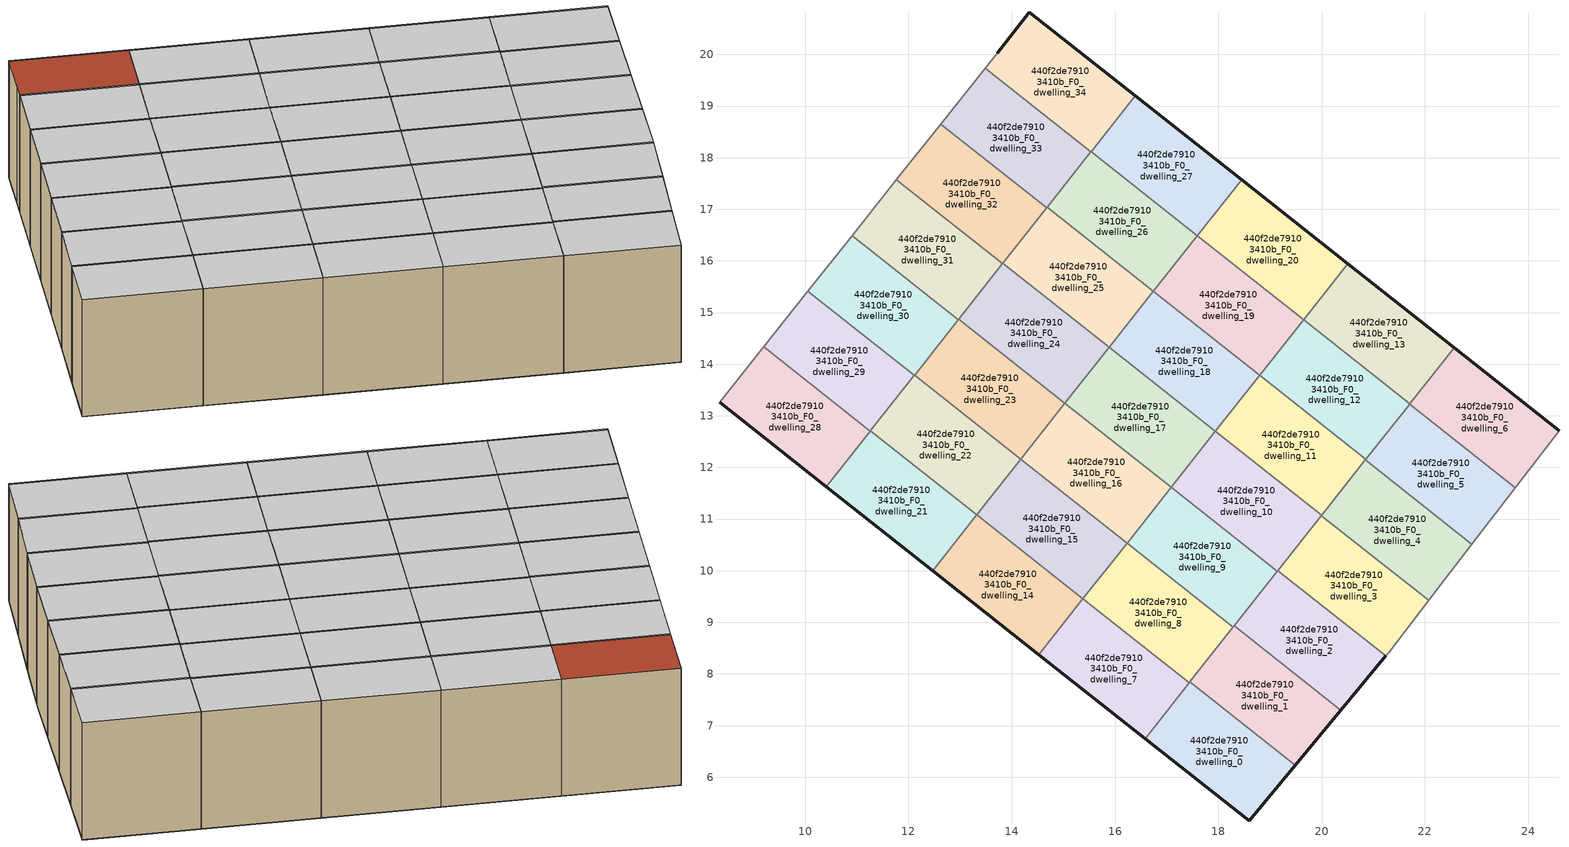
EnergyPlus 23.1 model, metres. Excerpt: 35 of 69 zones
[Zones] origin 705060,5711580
440f2de79103410b_F0_dwelling_0
 floor ground (EU_floor_Construction): 18.6,5.16 19.49,6.23 17.45,7.84 16.58,6.75 z0
 wall outside (EU_wall_Construction): 19.49,6.23 18.6,5.16 16.58,6.75 z0:3
 wall to 440f2de79103410b_F0_dwelling_1 (EU_wall_Construction): 17.45,7.84 19.49,6.23 z0:3
 wall to 440f2de79103410b_F0_dwelling_7 (EU_wall_Construction): 16.58,6.75 17.44,7.83 z0:3
 wall to 440f2de79103410b_F0_dwelling_8 (EU_wall_Construction): 17.44,7.83 17.45,7.84 z0:3
 ceiling to 440f2de79103410b_F1_dwelling_0 (EU_floor_Construction): 19.49,6.23 18.6,5.16 16.58,6.75 17.45,7.84 z3
440f2de79103410b_F0_dwelling_1
 floor ground (EU_floor_Construction): 19.49,6.23 20.37,7.3 18.31,8.93 17.45,7.84 z0
 wall outside (EU_wall_Construction): 20.37,7.3 19.49,6.23 z0:3
 wall to 440f2de79103410b_F0_dwelling_2 (EU_wall_Construction): 18.31,8.93 20.37,7.3 z0:3
 wall to 440f2de79103410b_F0_dwelling_8 (EU_wall_Construction): 17.45,7.84 18.29,8.91 z0:3
 wall to 440f2de79103410b_F0_dwelling_9 (EU_wall_Construction): 18.29,8.91 18.31,8.93 z0:3
 ceiling to 440f2de79103410b_F1_dwelling_1 (EU_floor_Construction): 20.37,7.3 19.49,6.23 17.45,7.84 18.31,8.93 z3
440f2de79103410b_F0_dwelling_10
 floor ground (EU_floor_Construction): 19.15,9.99 20,11.07 17.94,12.7 17.09,11.62 z0
 wall to 440f2de79103410b_F0_dwelling_11 (EU_wall_Construction): 17.94,12.7 20,11.07 z0:3
 wall to 440f2de79103410b_F0_dwelling_9 (EU_wall_Construction): 19.15,9.99 17.09,11.62 z0:3
 wall to 440f2de79103410b_F0_dwelling_17 (EU_wall_Construction): 17.09,11.62 17.94,12.7 z0:3
 wall to 440f2de79103410b_F0_dwelling_3 (EU_wall_Construction): 20,11.07 19.15,10 z0:3
 wall to 440f2de79103410b_F0_dwelling_2 (EU_wall_Construction): 19.15,10 19.15,9.99 z0:3
 ceiling to 440f2de79103410b_F1_dwelling_10 (EU_floor_Construction): 20,11.07 19.15,9.99 17.09,11.62 17.94,12.7 z3
440f2de79103410b_F0_dwelling_11
 floor ground (EU_floor_Construction): 20,11.07 20.86,12.16 18.8,13.78 17.94,12.7 z0
 wall to 440f2de79103410b_F0_dwelling_12 (EU_wall_Construction): 18.8,13.78 20.86,12.16 z0:3
 wall to 440f2de79103410b_F0_dwelling_18 (EU_wall_Construction): 17.94,12.7 18.8,13.78 z0:3
 wall to 440f2de79103410b_F0_dwelling_4 (EU_wall_Construction): 20.85,12.14 20,11.07 z0:3
 wall to 440f2de79103410b_F0_dwelling_5 (EU_wall_Construction): 20.86,12.16 20.85,12.14 z0:3
 ceiling to 440f2de79103410b_F1_dwelling_11 (EU_floor_Construction): 20.86,12.16 20,11.07 17.94,12.7 18.8,13.78 z3
440f2de79103410b_F0_dwelling_12
 floor ground (EU_floor_Construction): 20.86,12.16 21.71,13.24 19.65,14.86 18.8,13.78 z0
 wall to 440f2de79103410b_F0_dwelling_13 (EU_wall_Construction): 19.65,14.86 21.71,13.24 z0:3
 wall to 440f2de79103410b_F0_dwelling_19 (EU_wall_Construction): 18.8,13.78 19.65,14.86 z0:3
 wall to 440f2de79103410b_F0_dwelling_5 (EU_wall_Construction): 21.7,13.23 20.86,12.16 z0:3
 wall to 440f2de79103410b_F0_dwelling_6 (EU_wall_Construction): 21.71,13.24 21.7,13.23 z0:3
 ceiling to 440f2de79103410b_F1_dwelling_12 (EU_floor_Construction): 21.71,13.24 20.86,12.16 18.8,13.78 19.65,14.86 z3
440f2de79103410b_F0_dwelling_13
 floor ground (EU_floor_Construction): 21.71,13.24 22.57,14.32 20.51,15.95 19.65,14.86 z0
 wall outside (EU_wall_Construction): 20.51,15.95 22.57,14.32 z0:3
 wall to 440f2de79103410b_F0_dwelling_20 (EU_wall_Construction): 19.65,14.86 20.51,15.95 z0:3
 wall to 440f2de79103410b_F0_dwelling_6 (EU_wall_Construction): 22.57,14.32 21.71,13.24 z0:3
 ceiling to 440f2de79103410b_F1_dwelling_13 (EU_floor_Construction): 22.57,14.32 21.71,13.24 19.65,14.86 20.51,15.95 z3
440f2de79103410b_F0_dwelling_14
 floor ground (EU_floor_Construction): 14.52,8.37 15.38,9.46 13.32,11.08 12.47,10 z0
 wall outside (EU_wall_Construction): 14.52,8.37 12.47,10 z0:3
 wall to 440f2de79103410b_F0_dwelling_15 (EU_wall_Construction): 13.32,11.08 15.38,9.46 z0:3
 wall to 440f2de79103410b_F0_dwelling_7 (EU_wall_Construction): 15.38,9.46 14.52,8.37 z0:3
 wall to 440f2de79103410b_F0_dwelling_21 (EU_wall_Construction): 12.47,10 13.32,11.08 z0:3
 ceiling to 440f2de79103410b_F1_dwelling_14 (EU_floor_Construction): 15.38,9.46 14.52,8.37 12.47,10 13.32,11.08 z3
440f2de79103410b_F0_dwelling_15
 floor ground (EU_floor_Construction): 15.38,9.46 16.23,10.54 14.18,12.16 13.32,11.08 z0
 wall to 440f2de79103410b_F0_dwelling_16 (EU_wall_Construction): 14.18,12.16 16.23,10.54 z0:3
 wall to 440f2de79103410b_F0_dwelling_8 (EU_wall_Construction): 16.23,10.54 15.38,9.46 z0:3
 wall to 440f2de79103410b_F0_dwelling_22 (EU_wall_Construction): 13.32,11.08 14.18,12.16 z0:3
 ceiling to 440f2de79103410b_F1_dwelling_15 (EU_floor_Construction): 16.23,10.54 15.38,9.46 13.32,11.08 14.18,12.16 z3
440f2de79103410b_F0_dwelling_16
 floor ground (EU_floor_Construction): 16.23,10.54 17.09,11.62 15.03,13.25 14.18,12.16 z0
 wall to 440f2de79103410b_F0_dwelling_17 (EU_wall_Construction): 15.03,13.25 17.09,11.62 z0:3
 wall to 440f2de79103410b_F0_dwelling_9 (EU_wall_Construction): 17.09,11.62 16.23,10.54 z0:3
 wall to 440f2de79103410b_F0_dwelling_23 (EU_wall_Construction): 14.18,12.16 15.03,13.25 z0:3
 ceiling to 440f2de79103410b_F1_dwelling_16 (EU_floor_Construction): 17.09,11.62 16.23,10.54 14.18,12.16 15.03,13.25 z3
440f2de79103410b_F0_dwelling_17
 floor ground (EU_floor_Construction): 17.09,11.62 17.94,12.7 15.89,14.33 15.03,13.25 z0
 wall to 440f2de79103410b_F0_dwelling_18 (EU_wall_Construction): 15.89,14.33 17.94,12.7 z0:3
 wall to 440f2de79103410b_F0_dwelling_24 (EU_wall_Construction): 15.03,13.25 15.89,14.33 z0:3
 ceiling to 440f2de79103410b_F1_dwelling_17 (EU_floor_Construction): 17.94,12.7 17.09,11.62 15.03,13.25 15.89,14.33 z3
440f2de79103410b_F0_dwelling_18
 floor ground (EU_floor_Construction): 17.94,12.7 18.8,13.78 16.74,15.41 15.89,14.33 z0
 wall to 440f2de79103410b_F0_dwelling_19 (EU_wall_Construction): 16.74,15.41 18.8,13.78 z0:3
 wall to 440f2de79103410b_F0_dwelling_25 (EU_wall_Construction): 15.89,14.33 16.74,15.41 z0:3
 ceiling to 440f2de79103410b_F1_dwelling_18 (EU_floor_Construction): 18.8,13.78 17.94,12.7 15.89,14.33 16.74,15.41 z3
440f2de79103410b_F0_dwelling_19
 floor ground (EU_floor_Construction): 18.8,13.78 19.65,14.86 17.6,16.49 16.74,15.41 z0
 wall to 440f2de79103410b_F0_dwelling_20 (EU_wall_Construction): 17.6,16.49 19.65,14.86 z0:3
 wall to 440f2de79103410b_F0_dwelling_26 (EU_wall_Construction): 16.74,15.41 17.6,16.49 z0:3
 ceiling to 440f2de79103410b_F1_dwelling_19 (EU_floor_Construction): 19.65,14.86 18.8,13.78 16.74,15.41 17.6,16.49 z3
440f2de79103410b_F0_dwelling_2
 floor ground (EU_floor_Construction): 20.37,7.3 21.24,8.35 19.15,10 18.31,8.93 z0
 wall outside (EU_wall_Construction): 21.24,8.35 20.37,7.3 z0:3
 wall to 440f2de79103410b_F0_dwelling_3 (EU_wall_Construction): 19.15,10 21.24,8.35 z0:3
 wall to 440f2de79103410b_F0_dwelling_9 (EU_wall_Construction): 18.31,8.93 19.15,9.99 z0:3
 ceiling to 440f2de79103410b_F1_dwelling_2 (EU_floor_Construction): 21.24,8.35 20.37,7.3 18.31,8.93 19.15,10 z3
440f2de79103410b_F0_dwelling_20
 floor ground (EU_floor_Construction): 19.65,14.86 20.51,15.95 18.45,17.57 17.6,16.49 z0
 wall outside (EU_wall_Construction): 18.45,17.57 20.51,15.95 z0:3
 wall to 440f2de79103410b_F0_dwelling_27 (EU_wall_Construction): 17.6,16.49 18.45,17.57 z0:3
 ceiling to 440f2de79103410b_F1_dwelling_20 (EU_floor_Construction): 20.51,15.95 19.65,14.86 17.6,16.49 18.45,17.57 z3
440f2de79103410b_F0_dwelling_21
 floor ground (EU_floor_Construction): 12.47,10 13.32,11.08 11.26,12.71 10.41,11.62 z0
 wall outside (EU_wall_Construction): 12.47,10 10.41,11.62 z0:3
 wall to 440f2de79103410b_F0_dwelling_22 (EU_wall_Construction): 11.26,12.71 13.32,11.08 z0:3
 wall to 440f2de79103410b_F0_dwelling_28 (EU_wall_Construction): 10.41,11.62 11.26,12.7 z0:3
 wall to 440f2de79103410b_F0_dwelling_29 (EU_wall_Construction): 11.26,12.7,1.5 11.26,12.7,0 11.26,12.71,0
 ceiling to 440f2de79103410b_F1_dwelling_21 (EU_floor_Construction): 13.32,11.08 12.47,10 10.41,11.62 11.26,12.71 z3
440f2de79103410b_F0_dwelling_22
 floor ground (EU_floor_Construction): 13.32,11.08 14.18,12.16 12.12,13.79 11.26,12.71 z0
 wall to 440f2de79103410b_F0_dwelling_23 (EU_wall_Construction): 12.12,13.79 14.18,12.16 z0:3
 wall to 440f2de79103410b_F0_dwelling_29 (EU_wall_Construction): 11.26,12.71 12.11,13.78 z0:3
 ceiling to 440f2de79103410b_F1_dwelling_22 (EU_floor_Construction): 14.18,12.16 13.32,11.08 11.26,12.71 12.12,13.79 z3
440f2de79103410b_F0_dwelling_23
 floor ground (EU_floor_Construction): 14.18,12.16 15.03,13.25 12.97,14.87 12.12,13.79 z0
 wall to 440f2de79103410b_F0_dwelling_24 (EU_wall_Construction): 12.97,14.87 15.03,13.25 z0:3
 wall to 440f2de79103410b_F0_dwelling_30 (EU_wall_Construction): 12.12,13.79 12.97,14.86 z0:3
 wall to 440f2de79103410b_F0_dwelling_31 (EU_wall_Construction): 12.97,14.86 12.97,14.87 z0:3
 ceiling to 440f2de79103410b_F1_dwelling_23 (EU_floor_Construction): 15.03,13.25 14.18,12.16 12.12,13.79 12.97,14.87 z3
440f2de79103410b_F0_dwelling_24
 floor ground (EU_floor_Construction): 15.03,13.25 15.89,14.33 13.83,15.95 12.97,14.87 z0
 wall to 440f2de79103410b_F0_dwelling_25 (EU_wall_Construction): 13.83,15.95 15.89,14.33 z0:3
 wall to 440f2de79103410b_F0_dwelling_31 (EU_wall_Construction): 12.97,14.87 13.82,15.94 z0:3
 wall to 440f2de79103410b_F0_dwelling_32 (EU_wall_Construction): 13.82,15.94 13.83,15.95 z0:3
 ceiling to 440f2de79103410b_F1_dwelling_24 (EU_floor_Construction): 15.89,14.33 15.03,13.25 12.97,14.87 13.83,15.95 z3
440f2de79103410b_F0_dwelling_25
 floor ground (EU_floor_Construction): 15.89,14.33 16.74,15.41 14.68,17.04 13.83,15.95 z0
 wall to 440f2de79103410b_F0_dwelling_26 (EU_wall_Construction): 14.68,17.04 16.74,15.41 z0:3
 wall to 440f2de79103410b_F0_dwelling_32 (EU_wall_Construction): 13.83,15.95 14.68,17.03 z0:3
 wall to 440f2de79103410b_F0_dwelling_33 (EU_wall_Construction): 14.68,17.03,1.5 14.68,17.03,0 14.68,17.04,0
 ceiling to 440f2de79103410b_F1_dwelling_25 (EU_floor_Construction): 16.74,15.41 15.89,14.33 13.83,15.95 14.68,17.04 z3
440f2de79103410b_F0_dwelling_26
 floor ground (EU_floor_Construction): 16.74,15.41 17.6,16.49 15.54,18.12 14.68,17.04 z0
 wall to 440f2de79103410b_F0_dwelling_27 (EU_wall_Construction): 15.54,18.12 17.6,16.49 z0:3
 wall to 440f2de79103410b_F0_dwelling_33 (EU_wall_Construction): 14.68,17.04 15.53,18.11 z0:3
 wall to 440f2de79103410b_F0_dwelling_34 (EU_wall_Construction): 15.54,18.12,1.5 15.53,18.11,0 15.54,18.12,0
 ceiling to 440f2de79103410b_F1_dwelling_26 (EU_floor_Construction): 17.6,16.49 16.74,15.41 14.68,17.04 15.54,18.12 z3
440f2de79103410b_F0_dwelling_27
 floor ground (EU_floor_Construction): 17.6,16.49 18.45,17.57 16.39,19.2 15.54,18.12 z0
 wall outside (EU_wall_Construction): 16.39,19.2 18.45,17.57 z0:3
 wall to 440f2de79103410b_F0_dwelling_34 (EU_wall_Construction): 15.54,18.12 16.39,19.2 z0:3
 ceiling to 440f2de79103410b_F1_dwelling_27 (EU_floor_Construction): 18.45,17.57 17.6,16.49 15.54,18.12 16.39,19.2 z3
440f2de79103410b_F0_dwelling_28
 floor ground (EU_floor_Construction): 10.41,11.62 11.26,12.7 9.19,14.33 8.34,13.26 z0
 wall outside (EU_wall_Construction): 10.41,11.62 8.34,13.26 z0:3
 wall to 440f2de79103410b_F0_dwelling_29 (EU_wall_Construction): 9.19,14.33 11.26,12.7 z0:3
 wall adiabatic (EU_wall_Construction): 8.34,13.26 9.19,14.33 z0:3
 ceiling to 440f2de79103410b_F1_dwelling_28 (EU_floor_Construction): 11.26,12.7 10.41,11.62 8.34,13.26 9.19,14.33 z3
440f2de79103410b_F0_dwelling_29
 floor ground (EU_floor_Construction): 11.26,12.7 12.11,13.78 10.05,15.41 9.19,14.33 z0
 wall to 440f2de79103410b_F0_dwelling_30 (EU_wall_Construction): 10.05,15.41 12.11,13.78 z0:3
 wall adiabatic (EU_wall_Construction): 9.19,14.33 10.05,15.41 z0:3
 ceiling to 440f2de79103410b_F1_dwelling_29 (EU_floor_Construction): 12.11,13.78 11.26,12.7 9.19,14.33 10.05,15.41 z3
440f2de79103410b_F0_dwelling_3
 floor ground (EU_floor_Construction): 21.3,8.42 22.08,9.43 20,11.07 19.15,10 21.24,8.35 z0
 wall to 440f2de79103410b_F0_dwelling_4 (EU_wall_Construction): 20,11.07 22.08,9.43 z0:3
 wall adiabatic (EU_wall_Construction): 22.08,9.43 21.3,8.42 21.24,8.35 z0:3
 ceiling to 440f2de79103410b_F1_dwelling_3 (EU_floor_Construction): 22.08,9.43 21.3,8.42 21.24,8.35 19.15,10 20,11.07 z3
440f2de79103410b_F0_dwelling_30
 floor ground (EU_floor_Construction): 12.11,13.78 12.97,14.86 10.91,16.49 10.05,15.41 z0
 wall to 440f2de79103410b_F0_dwelling_31 (EU_wall_Construction): 10.91,16.49 12.97,14.86 z0:3
 wall adiabatic (EU_wall_Construction): 10.05,15.41 10.91,16.49 z0:3
 ceiling to 440f2de79103410b_F1_dwelling_30 (EU_floor_Construction): 12.97,14.86 12.11,13.78 10.05,15.41 10.91,16.49 z3
440f2de79103410b_F0_dwelling_31
 floor ground (EU_floor_Construction): 12.97,14.86 13.82,15.94 11.76,17.57 10.91,16.49 z0
 wall to 440f2de79103410b_F0_dwelling_32 (EU_wall_Construction): 11.76,17.57 13.82,15.94 z0:3
 wall adiabatic (EU_wall_Construction): 10.91,16.49 11.76,17.57 z0:3
 ceiling to 440f2de79103410b_F1_dwelling_31 (EU_floor_Construction): 13.82,15.94 12.97,14.86 10.91,16.49 11.76,17.57 z3
440f2de79103410b_F0_dwelling_32
 floor ground (EU_floor_Construction): 13.82,15.94 14.68,17.03 12.62,18.65 11.76,17.57 z0
 wall to 440f2de79103410b_F0_dwelling_33 (EU_wall_Construction): 12.62,18.65 14.68,17.03 z0:3
 wall adiabatic (EU_wall_Construction): 11.76,17.57 12.62,18.65 z0:3
 ceiling to 440f2de79103410b_F1_dwelling_32 (EU_floor_Construction): 14.68,17.03 13.82,15.94 11.76,17.57 12.62,18.65 z3
440f2de79103410b_F0_dwelling_33
 floor ground (EU_floor_Construction): 14.68,17.03 15.54,18.11 13.48,19.73 12.62,18.65 z0
 wall to 440f2de79103410b_F0_dwelling_34 (EU_wall_Construction): 13.48,19.73 15.54,18.11 z0:3
 wall adiabatic (EU_wall_Construction): 12.62,18.65 13.48,19.73 z0:3
 ceiling to 440f2de79103410b_F1_dwelling_33 (EU_floor_Construction): 15.54,18.11 14.68,17.03 12.62,18.65 13.48,19.73 z3
440f2de79103410b_F0_dwelling_34
 floor ground (EU_floor_Construction): 15.54,18.11 16.39,19.2 14.34,20.82 13.71,20.03 13.48,19.73 z0
 wall outside (EU_wall_Construction): 13.71,20.03 14.34,20.82 16.39,19.2 z0:3
 wall adiabatic (EU_wall_Construction): 13.48,19.73 13.71,20.03 z0:3
 roof outside (EU_roof_Construction): 16.39,19.2 15.54,18.11 13.48,19.73 13.71,20.03 14.34,20.82 z3
440f2de79103410b_F0_dwelling_4
 floor ground (EU_floor_Construction): 22.08,9.43 22.91,10.51 20.85,12.14 20,11.07 z0
 wall to 440f2de79103410b_F0_dwelling_5 (EU_wall_Construction): 20.85,12.14 22.91,10.51 z0:3
 wall adiabatic (EU_wall_Construction): 22.91,10.51 22.08,9.43 z0:3
 ceiling to 440f2de79103410b_F1_dwelling_4 (EU_floor_Construction): 22.91,10.51 22.08,9.43 20,11.07 20.85,12.14 z3
440f2de79103410b_F0_dwelling_5
 floor ground (EU_floor_Construction): 22.91,10.51 23.75,11.61 21.7,13.23 20.85,12.14 z0
 wall to 440f2de79103410b_F0_dwelling_6 (EU_wall_Construction): 21.7,13.23 23.75,11.61 z0:3
 wall adiabatic (EU_wall_Construction): 23.75,11.61 22.91,10.51 z0:3
 ceiling to 440f2de79103410b_F1_dwelling_5 (EU_floor_Construction): 23.75,11.61 22.91,10.51 20.85,12.14 21.7,13.23 z3
440f2de79103410b_F0_dwelling_6
 floor ground (EU_floor_Construction): 23.75,11.61 24.6,12.71 22.57,14.32 21.7,13.23 z0
 wall outside (EU_wall_Construction): 22.57,14.32 24.6,12.71 z0:3
 wall adiabatic (EU_wall_Construction): 24.6,12.71 23.75,11.61 z0:3
 ceiling to 440f2de79103410b_F1_dwelling_6 (EU_floor_Construction): 24.6,12.71 23.75,11.61 21.7,13.23 22.57,14.32 z3
440f2de79103410b_F0_dwelling_7
 floor ground (EU_floor_Construction): 16.58,6.75 17.44,7.83 15.38,9.46 14.52,8.37 z0
 wall outside (EU_wall_Construction): 16.58,6.75 14.52,8.37 z0:3
 wall to 440f2de79103410b_F0_dwelling_8 (EU_wall_Construction): 15.38,9.46 17.44,7.83 z0:3
 ceiling to 440f2de79103410b_F1_dwelling_7 (EU_floor_Construction): 17.44,7.83 16.58,6.75 14.52,8.37 15.38,9.46 z3
440f2de79103410b_F0_dwelling_8
 floor ground (EU_floor_Construction): 17.44,7.83 18.29,8.91 16.23,10.54 15.38,9.46 z0
 wall to 440f2de79103410b_F0_dwelling_9 (EU_wall_Construction): 16.23,10.54 18.29,8.91 z0:3
 ceiling to 440f2de79103410b_F1_dwelling_8 (EU_floor_Construction): 18.29,8.91 17.44,7.83 15.38,9.46 16.23,10.54 z3
440f2de79103410b_F0_dwelling_9
 floor ground (EU_floor_Construction): 18.29,8.91 19.15,9.99 17.09,11.62 16.23,10.54 z0
 ceiling to 440f2de79103410b_F1_dwelling_9 (EU_floor_Construction): 19.15,9.99 18.29,8.91 16.23,10.54 17.09,11.62 z3
[Building]
EU S2 Campaign: North Axis=0; Terrain=City; Solar Distribution=FullExterior
[Site:Location]
London: Latitude=51.5; Longitude=-0.5; Time Zone=0; Elevation=25
[SizingPeriod:WeatherFileDays]
AnnualSizingPeriod: Begin Month=1; Begin Day of Month=1; End Month=12; End Day of Month=31; Day of Week for Start Day=Monday; Use Weather File Daylight Saving Period=No; Use Weather File Rain and Snow Indicators=No
[MATERIAL]
EU_InternalMass_Material: Roughness=MediumRough; Thickness=0.1; Conductivity=1; Density=1800; Specific Heat=900; Thermal Absorptance=0.9; Solar Absorptance=0.7; Visible Absorptance=0.7
[MATERIAL:NOMASS] Roughness=MediumRough; Thermal Absorptance=0.9; Solar Absorptance=0.7; Visible Absorptance=0.7
Name | Thermal Resistance
EU_wall_NoMass | 0.635353
EU_roof_NoMass | 0.675062
EU_floor_NoMass | 1.96382
[CONSTRUCTION]
EU_wall_Construction: EU_wall_NoMass
EU_roof_Construction: EU_roof_NoMass
EU_floor_Construction: EU_floor_NoMass
EU_InternalMass_Construction: EU_InternalMass_Material
[ZONE] Type=1; Multiplier=1; Ceiling Height=autocalculate; Floor Area=autocalculate; Part of Total Floor Area=Yes
Name | Volume
440f2de79103410b_F0_dwelling_0; 440f2de79103410b_F0_dwelling_1; 440f2de79103410b_F0_dwelling_22; 440f2de79103410b_F0_dwelling_27 | 10.8501
440f2de79103410b_F0_dwelling_10; 440f2de79103410b_F0_dwelling_26 | 10.8552
440f2de79103410b_F0_dwelling_11; 440f2de79103410b_F0_dwelling_2; 440f2de79103410b_F0_dwelling_25; 440f2de79103410b_F0_dwelling_29 | 10.8494
440f2de79103410b_F0_dwelling_12; 440f2de79103410b_F0_dwelling_13; 440f2de79103410b_F0_dwelling_14; 440f2de79103410b_F0_dwelling_23; 440f2de79103410b_F0_dwelling_3 | 10.8508
440f2de79103410b_F0_dwelling_15; 440f2de79103410b_F0_dwelling_21 | 10.8516
440f2de79103410b_F0_dwelling_16; 440f2de79103410b_F0_dwelling_18; 440f2de79103410b_F0_dwelling_34; 440f2de79103410b_F0_dwelling_5; 440f2de79103410b_F0_dwelling_7; 440f2de79103410b_F0_dwelling_9 | 10.8486
440f2de79103410b_F0_dwelling_17; 440f2de79103410b_F0_dwelling_4 | 10.856
440f2de79103410b_F0_dwelling_19; 440f2de79103410b_F0_dwelling_20; 440f2de79103410b_F0_dwelling_8 | 10.8538
440f2de79103410b_F0_dwelling_24 | 10.8523
440f2de79103410b_F0_dwelling_28 | 10.853
440f2de79103410b_F0_dwelling_30; 440f2de79103410b_F0_dwelling_32; 440f2de79103410b_F0_dwelling_6 | 10.8545
440f2de79103410b_F0_dwelling_31 | 10.8479
440f2de79103410b_F0_dwelling_33 | 10.8574
[INTERNALMASS] Construction=EU_InternalMass_Construction
Name | Zone or ZoneList | Surface Area
440f2de79103410b_F0_dwelling_0_EU_InternalMass | 440f2de79103410b_F0_dwelling_0 | 3.61674
440f2de79103410b_F0_dwelling_1_EU_InternalMass | 440f2de79103410b_F0_dwelling_1 | 3.61677
440f2de79103410b_F0_dwelling_2_EU_InternalMass | 440f2de79103410b_F0_dwelling_2 | 3.61614
440f2de79103410b_F0_dwelling_3_EU_InternalMass | 440f2de79103410b_F0_dwelling_3 | 3.61702
440f2de79103410b_F0_dwelling_4_EU_InternalMass | 440f2de79103410b_F0_dwelling_4 | 3.61861
440f2de79103410b_F0_dwelling_5_EU_InternalMass | 440f2de79103410b_F0_dwelling_5 | 3.6164
440f2de79103410b_F0_dwelling_6_EU_InternalMass | 440f2de79103410b_F0_dwelling_6 | 3.61818
440f2de79103410b_F0_dwelling_7_EU_InternalMass | 440f2de79103410b_F0_dwelling_7 | 3.61638
440f2de79103410b_F0_dwelling_8_EU_InternalMass | 440f2de79103410b_F0_dwelling_8 | 3.61784
440f2de79103410b_F0_dwelling_9_EU_InternalMass | 440f2de79103410b_F0_dwelling_9 | 3.61638
440f2de79103410b_F0_dwelling_10_EU_InternalMass | 440f2de79103410b_F0_dwelling_10 | 3.61844
440f2de79103410b_F0_dwelling_11_EU_InternalMass | 440f2de79103410b_F0_dwelling_11 | 3.61638
440f2de79103410b_F0_dwelling_12_EU_InternalMass | 440f2de79103410b_F0_dwelling_12 | 3.61699
440f2de79103410b_F0_dwelling_13_EU_InternalMass | 440f2de79103410b_F0_dwelling_13 | 3.61699
440f2de79103410b_F0_dwelling_14_EU_InternalMass | 440f2de79103410b_F0_dwelling_14 | 3.61699
440f2de79103410b_F0_dwelling_15_EU_InternalMass | 440f2de79103410b_F0_dwelling_15 | 3.61699
440f2de79103410b_F0_dwelling_16_EU_InternalMass | 440f2de79103410b_F0_dwelling_16 | 3.61638
440f2de79103410b_F0_dwelling_17_EU_InternalMass | 440f2de79103410b_F0_dwelling_17 | 3.61844
440f2de79103410b_F0_dwelling_18_EU_InternalMass | 440f2de79103410b_F0_dwelling_18 | 3.61638
440f2de79103410b_F0_dwelling_19_EU_InternalMass | 440f2de79103410b_F0_dwelling_19 | 3.61784
440f2de79103410b_F0_dwelling_20_EU_InternalMass | 440f2de79103410b_F0_dwelling_20 | 3.61784
440f2de79103410b_F0_dwelling_21_EU_InternalMass | 440f2de79103410b_F0_dwelling_21 | 3.61699
440f2de79103410b_F0_dwelling_22_EU_InternalMass | 440f2de79103410b_F0_dwelling_22 | 3.61699
440f2de79103410b_F0_dwelling_23_EU_InternalMass | 440f2de79103410b_F0_dwelling_23 | 3.61699
440f2de79103410b_F0_dwelling_24_EU_InternalMass | 440f2de79103410b_F0_dwelling_24 | 3.61699
440f2de79103410b_F0_dwelling_25_EU_InternalMass | 440f2de79103410b_F0_dwelling_25 | 3.61638
440f2de79103410b_F0_dwelling_26_EU_InternalMass | 440f2de79103410b_F0_dwelling_26 | 3.61844
440f2de79103410b_F0_dwelling_27_EU_InternalMass | 440f2de79103410b_F0_dwelling_27 | 3.61699
440f2de79103410b_F0_dwelling_28_EU_InternalMass | 440f2de79103410b_F0_dwelling_28 | 3.61775
440f2de79103410b_F0_dwelling_29_EU_InternalMass | 440f2de79103410b_F0_dwelling_29 | 3.61668
440f2de79103410b_F0_dwelling_30_EU_InternalMass | 440f2de79103410b_F0_dwelling_30 | 3.61809
440f2de79103410b_F0_dwelling_31_EU_InternalMass | 440f2de79103410b_F0_dwelling_31 | 3.61595
440f2de79103410b_F0_dwelling_32_EU_InternalMass | 440f2de79103410b_F0_dwelling_32 | 3.61809
440f2de79103410b_F0_dwelling_33_EU_InternalMass | 440f2de79103410b_F0_dwelling_33 | 3.61902
440f2de79103410b_F0_dwelling_34_EU_InternalMass | 440f2de79103410b_F0_dwelling_34 | 3.61668
[OTHEREQUIPMENT] Fuel Type=Electricity; Design Level Calculation Method=Watts/Area; Power per Zone Floor Area=1; Fraction Latent=0; Fraction Radiant=0; Fraction Lost=0; Carbon Dioxide Generation Rate=0; EndUse Subcategory=EU_Step8_InternalGains
Name | Zone or ZoneList or Space or SpaceList | Schedule
EU_Step8_InternalGain_440f2de79103410b_F0_dwelling_0_f000 | 440f2de79103410b_F0_dwelling_0 | EU_Step8_GainSchedule_440f2de79103410b_F0_dwelling_0_f000
EU_Step8_InternalGain_440f2de79103410b_F0_dwelling_1_f000 | 440f2de79103410b_F0_dwelling_1 | EU_Step8_GainSchedule_440f2de79103410b_F0_dwelling_1_f000
EU_Step8_InternalGain_440f2de79103410b_F0_dwelling_2_f000 | 440f2de79103410b_F0_dwelling_2 | EU_Step8_GainSchedule_440f2de79103410b_F0_dwelling_2_f000
EU_Step8_InternalGain_440f2de79103410b_F0_dwelling_3_f000 | 440f2de79103410b_F0_dwelling_3 | EU_Step8_GainSchedule_440f2de79103410b_F0_dwelling_3_f000
EU_Step8_InternalGain_440f2de79103410b_F0_dwelling_4_f000 | 440f2de79103410b_F0_dwelling_4 | EU_Step8_GainSchedule_440f2de79103410b_F0_dwelling_4_f000
EU_Step8_InternalGain_440f2de79103410b_F0_dwelling_5_f000 | 440f2de79103410b_F0_dwelling_5 | EU_Step8_GainSchedule_440f2de79103410b_F0_dwelling_5_f000
EU_Step8_InternalGain_440f2de79103410b_F0_dwelling_6_f000 | 440f2de79103410b_F0_dwelling_6 | EU_Step8_GainSchedule_440f2de79103410b_F0_dwelling_6_f000
EU_Step8_InternalGain_440f2de79103410b_F0_dwelling_7_f000 | 440f2de79103410b_F0_dwelling_7 | EU_Step8_GainSchedule_440f2de79103410b_F0_dwelling_7_f000
EU_Step8_InternalGain_440f2de79103410b_F0_dwelling_8_f000 | 440f2de79103410b_F0_dwelling_8 | EU_Step8_GainSchedule_440f2de79103410b_F0_dwelling_8_f000
EU_Step8_InternalGain_440f2de79103410b_F0_dwelling_9_f000 | 440f2de79103410b_F0_dwelling_9 | EU_Step8_GainSchedule_440f2de79103410b_F0_dwelling_9_f000
EU_Step8_InternalGain_440f2de79103410b_F0_dwelling_10_f000 | 440f2de79103410b_F0_dwelling_10 | EU_Step8_GainSchedule_440f2de79103410b_F0_dwelling_10_f000
EU_Step8_InternalGain_440f2de79103410b_F0_dwelling_11_f000 | 440f2de79103410b_F0_dwelling_11 | EU_Step8_GainSchedule_440f2de79103410b_F0_dwelling_11_f000
EU_Step8_InternalGain_440f2de79103410b_F0_dwelling_12_f000 | 440f2de79103410b_F0_dwelling_12 | EU_Step8_GainSchedule_440f2de79103410b_F0_dwelling_12_f000
EU_Step8_InternalGain_440f2de79103410b_F0_dwelling_13_f000 | 440f2de79103410b_F0_dwelling_13 | EU_Step8_GainSchedule_440f2de79103410b_F0_dwelling_13_f000
EU_Step8_InternalGain_440f2de79103410b_F0_dwelling_14_f000 | 440f2de79103410b_F0_dwelling_14 | EU_Step8_GainSchedule_440f2de79103410b_F0_dwelling_14_f000
EU_Step8_InternalGain_440f2de79103410b_F0_dwelling_15_f000 | 440f2de79103410b_F0_dwelling_15 | EU_Step8_GainSchedule_440f2de79103410b_F0_dwelling_15_f000
EU_Step8_InternalGain_440f2de79103410b_F0_dwelling_16_f000 | 440f2de79103410b_F0_dwelling_16 | EU_Step8_GainSchedule_440f2de79103410b_F0_dwelling_16_f000
EU_Step8_InternalGain_440f2de79103410b_F0_dwelling_17_f000 | 440f2de79103410b_F0_dwelling_17 | EU_Step8_GainSchedule_440f2de79103410b_F0_dwelling_17_f000
EU_Step8_InternalGain_440f2de79103410b_F0_dwelling_18_f000 | 440f2de79103410b_F0_dwelling_18 | EU_Step8_GainSchedule_440f2de79103410b_F0_dwelling_18_f000
EU_Step8_InternalGain_440f2de79103410b_F0_dwelling_19_f000 | 440f2de79103410b_F0_dwelling_19 | EU_Step8_GainSchedule_440f2de79103410b_F0_dwelling_19_f000
EU_Step8_InternalGain_440f2de79103410b_F0_dwelling_20_f000 | 440f2de79103410b_F0_dwelling_20 | EU_Step8_GainSchedule_440f2de79103410b_F0_dwelling_20_f000
EU_Step8_InternalGain_440f2de79103410b_F0_dwelling_21_f000 | 440f2de79103410b_F0_dwelling_21 | EU_Step8_GainSchedule_440f2de79103410b_F0_dwelling_21_f000
EU_Step8_InternalGain_440f2de79103410b_F0_dwelling_22_f000 | 440f2de79103410b_F0_dwelling_22 | EU_Step8_GainSchedule_440f2de79103410b_F0_dwelling_22_f000
EU_Step8_InternalGain_440f2de79103410b_F0_dwelling_23_f000 | 440f2de79103410b_F0_dwelling_23 | EU_Step8_GainSchedule_440f2de79103410b_F0_dwelling_23_f000
EU_Step8_InternalGain_440f2de79103410b_F0_dwelling_24_f000 | 440f2de79103410b_F0_dwelling_24 | EU_Step8_GainSchedule_440f2de79103410b_F0_dwelling_24_f000
EU_Step8_InternalGain_440f2de79103410b_F0_dwelling_25_f000 | 440f2de79103410b_F0_dwelling_25 | EU_Step8_GainSchedule_440f2de79103410b_F0_dwelling_25_f000
EU_Step8_InternalGain_440f2de79103410b_F0_dwelling_26_f000 | 440f2de79103410b_F0_dwelling_26 | EU_Step8_GainSchedule_440f2de79103410b_F0_dwelling_26_f000
EU_Step8_InternalGain_440f2de79103410b_F0_dwelling_27_f000 | 440f2de79103410b_F0_dwelling_27 | EU_Step8_GainSchedule_440f2de79103410b_F0_dwelling_27_f000
EU_Step8_InternalGain_440f2de79103410b_F0_dwelling_28_f000 | 440f2de79103410b_F0_dwelling_28 | EU_Step8_GainSchedule_440f2de79103410b_F0_dwelling_28_f000
EU_Step8_InternalGain_440f2de79103410b_F0_dwelling_29_f000 | 440f2de79103410b_F0_dwelling_29 | EU_Step8_GainSchedule_440f2de79103410b_F0_dwelling_29_f000
EU_Step8_InternalGain_440f2de79103410b_F0_dwelling_30_f000 | 440f2de79103410b_F0_dwelling_30 | EU_Step8_GainSchedule_440f2de79103410b_F0_dwelling_30_f000
EU_Step8_InternalGain_440f2de79103410b_F0_dwelling_31_f000 | 440f2de79103410b_F0_dwelling_31 | EU_Step8_GainSchedule_440f2de79103410b_F0_dwelling_31_f000
EU_Step8_InternalGain_440f2de79103410b_F0_dwelling_32_f000 | 440f2de79103410b_F0_dwelling_32 | EU_Step8_GainSchedule_440f2de79103410b_F0_dwelling_32_f000
EU_Step8_InternalGain_440f2de79103410b_F0_dwelling_33_f000 | 440f2de79103410b_F0_dwelling_33 | EU_Step8_GainSchedule_440f2de79103410b_F0_dwelling_33_f000
EU_Step8_InternalGain_440f2de79103410b_F0_dwelling_34_f000 | 440f2de79103410b_F0_dwelling_34 | EU_Step8_GainSchedule_440f2de79103410b_F0_dwelling_34_f000
[ZONEVENTILATION:DESIGNFLOWRATE] Schedule=EU_AlwaysOn; Design Flow Rate Calculation Method=AirChanges/Hour; Air Changes per Hour=0.555504; Ventilation Type=Natural; Fan Pressure Rise=0; Fan Total Efficiency=1; Constant Term Coefficient=1; Temperature Term Coefficient=0; Velocity Term Coefficient=0; Velocity Squared Term Coefficient=0; Minimum Indoor Temperature=-100; Maximum Indoor Temperature=100; Delta Temperature=-100; Minimum Outdoor Temperature=-100; Maximum Outdoor Temperature=100; Maximum Wind Speed=40
Name | Zone or ZoneList or Space or SpaceList
EU_ConstantAir_440f2de79103410b_F0_dwelling_0 | 440f2de79103410b_F0_dwelling_0
EU_ConstantAir_440f2de79103410b_F0_dwelling_1 | 440f2de79103410b_F0_dwelling_1
EU_ConstantAir_440f2de79103410b_F0_dwelling_2 | 440f2de79103410b_F0_dwelling_2
EU_ConstantAir_440f2de79103410b_F0_dwelling_3 | 440f2de79103410b_F0_dwelling_3
EU_ConstantAir_440f2de79103410b_F0_dwelling_4 | 440f2de79103410b_F0_dwelling_4
EU_ConstantAir_440f2de79103410b_F0_dwelling_5 | 440f2de79103410b_F0_dwelling_5
EU_ConstantAir_440f2de79103410b_F0_dwelling_6 | 440f2de79103410b_F0_dwelling_6
EU_ConstantAir_440f2de79103410b_F0_dwelling_7 | 440f2de79103410b_F0_dwelling_7
EU_ConstantAir_440f2de79103410b_F0_dwelling_8 | 440f2de79103410b_F0_dwelling_8
EU_ConstantAir_440f2de79103410b_F0_dwelling_9 | 440f2de79103410b_F0_dwelling_9
EU_ConstantAir_440f2de79103410b_F0_dwelling_10 | 440f2de79103410b_F0_dwelling_10
EU_ConstantAir_440f2de79103410b_F0_dwelling_11 | 440f2de79103410b_F0_dwelling_11
EU_ConstantAir_440f2de79103410b_F0_dwelling_12 | 440f2de79103410b_F0_dwelling_12
EU_ConstantAir_440f2de79103410b_F0_dwelling_13 | 440f2de79103410b_F0_dwelling_13
EU_ConstantAir_440f2de79103410b_F0_dwelling_14 | 440f2de79103410b_F0_dwelling_14
EU_ConstantAir_440f2de79103410b_F0_dwelling_15 | 440f2de79103410b_F0_dwelling_15
EU_ConstantAir_440f2de79103410b_F0_dwelling_16 | 440f2de79103410b_F0_dwelling_16
EU_ConstantAir_440f2de79103410b_F0_dwelling_17 | 440f2de79103410b_F0_dwelling_17
EU_ConstantAir_440f2de79103410b_F0_dwelling_18 | 440f2de79103410b_F0_dwelling_18
EU_ConstantAir_440f2de79103410b_F0_dwelling_19 | 440f2de79103410b_F0_dwelling_19
EU_ConstantAir_440f2de79103410b_F0_dwelling_20 | 440f2de79103410b_F0_dwelling_20
EU_ConstantAir_440f2de79103410b_F0_dwelling_21 | 440f2de79103410b_F0_dwelling_21
EU_ConstantAir_440f2de79103410b_F0_dwelling_22 | 440f2de79103410b_F0_dwelling_22
EU_ConstantAir_440f2de79103410b_F0_dwelling_23 | 440f2de79103410b_F0_dwelling_23
EU_ConstantAir_440f2de79103410b_F0_dwelling_24 | 440f2de79103410b_F0_dwelling_24
EU_ConstantAir_440f2de79103410b_F0_dwelling_25 | 440f2de79103410b_F0_dwelling_25
EU_ConstantAir_440f2de79103410b_F0_dwelling_26 | 440f2de79103410b_F0_dwelling_26
EU_ConstantAir_440f2de79103410b_F0_dwelling_27 | 440f2de79103410b_F0_dwelling_27
EU_ConstantAir_440f2de79103410b_F0_dwelling_28 | 440f2de79103410b_F0_dwelling_28
EU_ConstantAir_440f2de79103410b_F0_dwelling_29 | 440f2de79103410b_F0_dwelling_29
EU_ConstantAir_440f2de79103410b_F0_dwelling_30 | 440f2de79103410b_F0_dwelling_30
EU_ConstantAir_440f2de79103410b_F0_dwelling_31 | 440f2de79103410b_F0_dwelling_31
EU_ConstantAir_440f2de79103410b_F0_dwelling_32 | 440f2de79103410b_F0_dwelling_32
EU_ConstantAir_440f2de79103410b_F0_dwelling_33 | 440f2de79103410b_F0_dwelling_33
EU_ConstantAir_440f2de79103410b_F0_dwelling_34 | 440f2de79103410b_F0_dwelling_34
[HVACTEMPLATE:THERMOSTAT] Constant Heating Setpoint=20; Constant Cooling Setpoint=50
EU_HeatOnly_440f2de79103410b_F0_dwelling_0; EU_HeatOnly_440f2de79103410b_F0_dwelling_1; EU_HeatOnly_440f2de79103410b_F0_dwelling_2; EU_HeatOnly_440f2de79103410b_F0_dwelling_3; EU_HeatOnly_440f2de79103410b_F0_dwelling_4; EU_HeatOnly_440f2de79103410b_F0_dwelling_5; EU_HeatOnly_440f2de79103410b_F0_dwelling_6; EU_HeatOnly_440f2de79103410b_F0_dwelling_7; EU_HeatOnly_440f2de79103410b_F0_dwelling_8; EU_HeatOnly_440f2de79103410b_F0_dwelling_9; EU_HeatOnly_440f2de79103410b_F0_dwelling_10; EU_HeatOnly_440f2de79103410b_F0_dwelling_11; EU_HeatOnly_440f2de79103410b_F0_dwelling_12; EU_HeatOnly_440f2de79103410b_F0_dwelling_13; EU_HeatOnly_440f2de79103410b_F0_dwelling_14; EU_HeatOnly_440f2de79103410b_F0_dwelling_15; EU_HeatOnly_440f2de79103410b_F0_dwelling_16; EU_HeatOnly_440f2de79103410b_F0_dwelling_17; EU_HeatOnly_440f2de79103410b_F0_dwelling_18; EU_HeatOnly_440f2de79103410b_F0_dwelling_19; EU_HeatOnly_440f2de79103410b_F0_dwelling_20; EU_HeatOnly_440f2de79103410b_F0_dwelling_21; EU_HeatOnly_440f2de79103410b_F0_dwelling_22; EU_HeatOnly_440f2de79103410b_F0_dwelling_23; EU_HeatOnly_440f2de79103410b_F0_dwelling_24; EU_HeatOnly_440f2de79103410b_F0_dwelling_25; EU_HeatOnly_440f2de79103410b_F0_dwelling_26; EU_HeatOnly_440f2de79103410b_F0_dwelling_27; EU_HeatOnly_440f2de79103410b_F0_dwelling_28; EU_HeatOnly_440f2de79103410b_F0_dwelling_29; EU_HeatOnly_440f2de79103410b_F0_dwelling_30; EU_HeatOnly_440f2de79103410b_F0_dwelling_31; EU_HeatOnly_440f2de79103410b_F0_dwelling_32; EU_HeatOnly_440f2de79103410b_F0_dwelling_33; EU_HeatOnly_440f2de79103410b_F0_dwelling_34; EU_HeatOnly_440f2de79103410b_F1_dwelling_0; EU_HeatOnly_440f2de79103410b_F1_dwelling_1; EU_HeatOnly_440f2de79103410b_F1_dwelling_2; EU_HeatOnly_440f2de79103410b_F1_dwelling_3; EU_HeatOnly_440f2de79103410b_F1_dwelling_4; EU_HeatOnly_440f2de79103410b_F1_dwelling_5; EU_HeatOnly_440f2de79103410b_F1_dwelling_6; EU_HeatOnly_440f2de79103410b_F1_dwelling_7; EU_HeatOnly_440f2de79103410b_F1_dwelling_8; EU_HeatOnly_440f2de79103410b_F1_dwelling_9; EU_HeatOnly_440f2de79103410b_F1_dwelling_10; EU_HeatOnly_440f2de79103410b_F1_dwelling_11; EU_HeatOnly_440f2de79103410b_F1_dwelling_12; EU_HeatOnly_440f2de79103410b_F1_dwelling_13; EU_HeatOnly_440f2de79103410b_F1_dwelling_14; EU_HeatOnly_440f2de79103410b_F1_dwelling_15; EU_HeatOnly_440f2de79103410b_F1_dwelling_16; EU_HeatOnly_440f2de79103410b_F1_dwelling_17; EU_HeatOnly_440f2de79103410b_F1_dwelling_18; EU_HeatOnly_440f2de79103410b_F1_dwelling_19; EU_HeatOnly_440f2de79103410b_F1_dwelling_20; EU_HeatOnly_440f2de79103410b_F1_dwelling_21; EU_HeatOnly_440f2de79103410b_F1_dwelling_22; EU_HeatOnly_440f2de79103410b_F1_dwelling_23; EU_HeatOnly_440f2de79103410b_F1_dwelling_24; EU_HeatOnly_440f2de79103410b_F1_dwelling_25; EU_HeatOnly_440f2de79103410b_F1_dwelling_26; EU_HeatOnly_440f2de79103410b_F1_dwelling_27; EU_HeatOnly_440f2de79103410b_F1_dwelling_28; EU_HeatOnly_440f2de79103410b_F1_dwelling_29; EU_HeatOnly_440f2de79103410b_F1_dwelling_30; EU_HeatOnly_440f2de79103410b_F1_dwelling_31; EU_HeatOnly_440f2de79103410b_F1_dwelling_32; EU_HeatOnly_440f2de79103410b_F1_dwelling_33
[HVACTEMPLATE:ZONE:IDEALLOADSAIRSYSTEM] System Availability Schedule=EU_AlwaysOn; Maximum Heating Supply Air Temperature=50; Minimum Cooling Supply Air Temperature=13; Maximum Heating Supply Air Humidity Ratio=0.0156; Minimum Cooling Supply Air Humidity Ratio=0.0077; Heating Limit=NoLimit; Cooling Limit=NoLimit; Heating Availability Schedule=EU_AlwaysOn; Cooling Availability Schedule=EU_CoolingOff; Dehumidification Control Type=ConstantSensibleHeatRatio; Cooling Sensible Heat Ratio=0.7; Dehumidification Setpoint=60; Humidification Control Type=None; Humidification Setpoint=30; Outdoor Air Method=None; Outdoor Air Flow Rate per Person=0.00944; Outdoor Air Flow Rate per Zone Floor Area=0; Outdoor Air Flow Rate per Zone=0; Demand Controlled Ventilation Type=None; Outdoor Air Economizer Type=NoEconomizer; Heat Recovery Type=None; Sensible Heat Recovery Effectiveness=0.7; Latent Heat Recovery Effectiveness=0.65
Name | Template Thermostat
440f2de79103410b_F0_dwelling_0 | EU_HeatOnly_440f2de79103410b_F0_dwelling_0
440f2de79103410b_F0_dwelling_1 | EU_HeatOnly_440f2de79103410b_F0_dwelling_1
440f2de79103410b_F0_dwelling_2 | EU_HeatOnly_440f2de79103410b_F0_dwelling_2
440f2de79103410b_F0_dwelling_3 | EU_HeatOnly_440f2de79103410b_F0_dwelling_3
440f2de79103410b_F0_dwelling_4 | EU_HeatOnly_440f2de79103410b_F0_dwelling_4
440f2de79103410b_F0_dwelling_5 | EU_HeatOnly_440f2de79103410b_F0_dwelling_5
440f2de79103410b_F0_dwelling_6 | EU_HeatOnly_440f2de79103410b_F0_dwelling_6
440f2de79103410b_F0_dwelling_7 | EU_HeatOnly_440f2de79103410b_F0_dwelling_7
440f2de79103410b_F0_dwelling_8 | EU_HeatOnly_440f2de79103410b_F0_dwelling_8
440f2de79103410b_F0_dwelling_9 | EU_HeatOnly_440f2de79103410b_F0_dwelling_9
440f2de79103410b_F0_dwelling_10 | EU_HeatOnly_440f2de79103410b_F0_dwelling_10
440f2de79103410b_F0_dwelling_11 | EU_HeatOnly_440f2de79103410b_F0_dwelling_11
440f2de79103410b_F0_dwelling_12 | EU_HeatOnly_440f2de79103410b_F0_dwelling_12
440f2de79103410b_F0_dwelling_13 | EU_HeatOnly_440f2de79103410b_F0_dwelling_13
440f2de79103410b_F0_dwelling_14 | EU_HeatOnly_440f2de79103410b_F0_dwelling_14
440f2de79103410b_F0_dwelling_15 | EU_HeatOnly_440f2de79103410b_F0_dwelling_15
440f2de79103410b_F0_dwelling_16 | EU_HeatOnly_440f2de79103410b_F0_dwelling_16
440f2de79103410b_F0_dwelling_17 | EU_HeatOnly_440f2de79103410b_F0_dwelling_17
440f2de79103410b_F0_dwelling_18 | EU_HeatOnly_440f2de79103410b_F0_dwelling_18
440f2de79103410b_F0_dwelling_19 | EU_HeatOnly_440f2de79103410b_F0_dwelling_19
440f2de79103410b_F0_dwelling_20 | EU_HeatOnly_440f2de79103410b_F0_dwelling_20
440f2de79103410b_F0_dwelling_21 | EU_HeatOnly_440f2de79103410b_F0_dwelling_21
440f2de79103410b_F0_dwelling_22 | EU_HeatOnly_440f2de79103410b_F0_dwelling_22
440f2de79103410b_F0_dwelling_23 | EU_HeatOnly_440f2de79103410b_F0_dwelling_23
440f2de79103410b_F0_dwelling_24 | EU_HeatOnly_440f2de79103410b_F0_dwelling_24
440f2de79103410b_F0_dwelling_25 | EU_HeatOnly_440f2de79103410b_F0_dwelling_25
440f2de79103410b_F0_dwelling_26 | EU_HeatOnly_440f2de79103410b_F0_dwelling_26
440f2de79103410b_F0_dwelling_27 | EU_HeatOnly_440f2de79103410b_F0_dwelling_27
440f2de79103410b_F0_dwelling_28 | EU_HeatOnly_440f2de79103410b_F0_dwelling_28
440f2de79103410b_F0_dwelling_29 | EU_HeatOnly_440f2de79103410b_F0_dwelling_29
440f2de79103410b_F0_dwelling_30 | EU_HeatOnly_440f2de79103410b_F0_dwelling_30
440f2de79103410b_F0_dwelling_31 | EU_HeatOnly_440f2de79103410b_F0_dwelling_31
440f2de79103410b_F0_dwelling_32 | EU_HeatOnly_440f2de79103410b_F0_dwelling_32
440f2de79103410b_F0_dwelling_33 | EU_HeatOnly_440f2de79103410b_F0_dwelling_33
440f2de79103410b_F0_dwelling_34 | EU_HeatOnly_440f2de79103410b_F0_dwelling_34
[SIZING:ZONE] Zone Cooling Design Supply Air Temperature Input Method=SupplyAirTemperature; Zone Cooling Design Supply Air Temperature=13; Zone Heating Design Supply Air Temperature Input Method=SupplyAirTemperature; Zone Heating Design Supply Air Temperature=50; Zone Cooling Design Supply Air Humidity Ratio=0.008; Zone Heating Design Supply Air Humidity Ratio=0.008; Cooling Design Air Flow Method=DesignDay; Cooling Design Air Flow Rate=0; Cooling Minimum Air Flow per Zone Floor Area=0.000762; Cooling Minimum Air Flow=0; Cooling Minimum Air Flow Fraction=0.2; Heating Design Air Flow Method=DesignDay; Heating Design Air Flow Rate=0; Heating Maximum Air Flow per Zone Floor Area=0.002032; Heating Maximum Air Flow=0.141576; Heating Maximum Air Flow Fraction=0.3; Account for Dedicated Outdoor Air System=No; Dedicated Outdoor Air System Control Strategy=NeutralSupplyAir; Dedicated Outdoor Air Low Setpoint Temperature for Design=autosize; Dedicated Outdoor Air High Setpoint Temperature for Design=autosize; Zone Load Sizing Method=Sensible Load Only No Latent Load; Zone Latent Cooling Design Supply Air Humidity Ratio Input Method=HumidityRatioDifference; Zone Cooling Design Supply Air Humidity Ratio Difference=0.005; Zone Latent Heating Design Supply Air Humidity Ratio Input Method=HumidityRatioDifference; Zone Humidification Design Supply Air Humidity Ratio Difference=0.005
440f2de79103410b_F0_dwelling_0; 440f2de79103410b_F0_dwelling_1; 440f2de79103410b_F0_dwelling_2; 440f2de79103410b_F0_dwelling_3; 440f2de79103410b_F0_dwelling_4; 440f2de79103410b_F0_dwelling_5; 440f2de79103410b_F0_dwelling_6; 440f2de79103410b_F0_dwelling_7; 440f2de79103410b_F0_dwelling_8; 440f2de79103410b_F0_dwelling_9; 440f2de79103410b_F0_dwelling_10; 440f2de79103410b_F0_dwelling_11; 440f2de79103410b_F0_dwelling_12; 440f2de79103410b_F0_dwelling_13; 440f2de79103410b_F0_dwelling_14; 440f2de79103410b_F0_dwelling_15; 440f2de79103410b_F0_dwelling_16; 440f2de79103410b_F0_dwelling_17; 440f2de79103410b_F0_dwelling_18; 440f2de79103410b_F0_dwelling_19; 440f2de79103410b_F0_dwelling_20; 440f2de79103410b_F0_dwelling_21; 440f2de79103410b_F0_dwelling_22; 440f2de79103410b_F0_dwelling_23; 440f2de79103410b_F0_dwelling_24; 440f2de79103410b_F0_dwelling_25; 440f2de79103410b_F0_dwelling_26; 440f2de79103410b_F0_dwelling_27; 440f2de79103410b_F0_dwelling_28; 440f2de79103410b_F0_dwelling_29; 440f2de79103410b_F0_dwelling_30; 440f2de79103410b_F0_dwelling_31; 440f2de79103410b_F0_dwelling_32; 440f2de79103410b_F0_dwelling_33; 440f2de79103410b_F0_dwelling_34
[SCHEDULE:CONSTANT]
Name | Hourly Value
EU_AlwaysOn | 1
EU_CoolingOff | 0
[SCHEDULE:FILE] Column Number=1; Rows to Skip at Top=0; Number of Hours of Data=8760; Column Separator=Comma; Interpolate to Timestep=No; Minutes per Item=60; Adjust Schedule for Daylight Savings=Yes
Name | File
EU_Step8_GainSchedule_440f2de79103410b_F0_dwelling_0_f000 | ../../schedules/440f2de79103410b/440f2de79103410b_F0_dwelling_0_f000_gain.csv
EU_Step8_GainSchedule_440f2de79103410b_F0_dwelling_1_f000 | ../../schedules/440f2de79103410b/440f2de79103410b_F0_dwelling_1_f000_gain.csv
EU_Step8_GainSchedule_440f2de79103410b_F0_dwelling_2_f000 | ../../schedules/440f2de79103410b/440f2de79103410b_F0_dwelling_2_f000_gain.csv
EU_Step8_GainSchedule_440f2de79103410b_F0_dwelling_3_f000 | ../../schedules/440f2de79103410b/440f2de79103410b_F0_dwelling_3_f000_gain.csv
EU_Step8_GainSchedule_440f2de79103410b_F0_dwelling_4_f000 | ../../schedules/440f2de79103410b/440f2de79103410b_F0_dwelling_4_f000_gain.csv
EU_Step8_GainSchedule_440f2de79103410b_F0_dwelling_5_f000 | ../../schedules/440f2de79103410b/440f2de79103410b_F0_dwelling_5_f000_gain.csv
EU_Step8_GainSchedule_440f2de79103410b_F0_dwelling_6_f000 | ../../schedules/440f2de79103410b/440f2de79103410b_F0_dwelling_6_f000_gain.csv
EU_Step8_GainSchedule_440f2de79103410b_F0_dwelling_7_f000 | ../../schedules/440f2de79103410b/440f2de79103410b_F0_dwelling_7_f000_gain.csv
EU_Step8_GainSchedule_440f2de79103410b_F0_dwelling_8_f000 | ../../schedules/440f2de79103410b/440f2de79103410b_F0_dwelling_8_f000_gain.csv
EU_Step8_GainSchedule_440f2de79103410b_F0_dwelling_9_f000 | ../../schedules/440f2de79103410b/440f2de79103410b_F0_dwelling_9_f000_gain.csv
EU_Step8_GainSchedule_440f2de79103410b_F0_dwelling_10_f000 | ../../schedules/440f2de79103410b/440f2de79103410b_F0_dwelling_10_f000_gain.csv
EU_Step8_GainSchedule_440f2de79103410b_F0_dwelling_11_f000 | ../../schedules/440f2de79103410b/440f2de79103410b_F0_dwelling_11_f000_gain.csv
EU_Step8_GainSchedule_440f2de79103410b_F0_dwelling_12_f000 | ../../schedules/440f2de79103410b/440f2de79103410b_F0_dwelling_12_f000_gain.csv
EU_Step8_GainSchedule_440f2de79103410b_F0_dwelling_13_f000 | ../../schedules/440f2de79103410b/440f2de79103410b_F0_dwelling_13_f000_gain.csv
EU_Step8_GainSchedule_440f2de79103410b_F0_dwelling_14_f000 | ../../schedules/440f2de79103410b/440f2de79103410b_F0_dwelling_14_f000_gain.csv
EU_Step8_GainSchedule_440f2de79103410b_F0_dwelling_15_f000 | ../../schedules/440f2de79103410b/440f2de79103410b_F0_dwelling_15_f000_gain.csv
EU_Step8_GainSchedule_440f2de79103410b_F0_dwelling_16_f000 | ../../schedules/440f2de79103410b/440f2de79103410b_F0_dwelling_16_f000_gain.csv
EU_Step8_GainSchedule_440f2de79103410b_F0_dwelling_17_f000 | ../../schedules/440f2de79103410b/440f2de79103410b_F0_dwelling_17_f000_gain.csv
EU_Step8_GainSchedule_440f2de79103410b_F0_dwelling_18_f000 | ../../schedules/440f2de79103410b/440f2de79103410b_F0_dwelling_18_f000_gain.csv
EU_Step8_GainSchedule_440f2de79103410b_F0_dwelling_19_f000 | ../../schedules/440f2de79103410b/440f2de79103410b_F0_dwelling_19_f000_gain.csv
EU_Step8_GainSchedule_440f2de79103410b_F0_dwelling_20_f000 | ../../schedules/440f2de79103410b/440f2de79103410b_F0_dwelling_20_f000_gain.csv
EU_Step8_GainSchedule_440f2de79103410b_F0_dwelling_21_f000 | ../../schedules/440f2de79103410b/440f2de79103410b_F0_dwelling_21_f000_gain.csv
EU_Step8_GainSchedule_440f2de79103410b_F0_dwelling_22_f000 | ../../schedules/440f2de79103410b/440f2de79103410b_F0_dwelling_22_f000_gain.csv
EU_Step8_GainSchedule_440f2de79103410b_F0_dwelling_23_f000 | ../../schedules/440f2de79103410b/440f2de79103410b_F0_dwelling_23_f000_gain.csv
EU_Step8_GainSchedule_440f2de79103410b_F0_dwelling_24_f000 | ../../schedules/440f2de79103410b/440f2de79103410b_F0_dwelling_24_f000_gain.csv
EU_Step8_GainSchedule_440f2de79103410b_F0_dwelling_25_f000 | ../../schedules/440f2de79103410b/440f2de79103410b_F0_dwelling_25_f000_gain.csv
EU_Step8_GainSchedule_440f2de79103410b_F0_dwelling_26_f000 | ../../schedules/440f2de79103410b/440f2de79103410b_F0_dwelling_26_f000_gain.csv
EU_Step8_GainSchedule_440f2de79103410b_F0_dwelling_27_f000 | ../../schedules/440f2de79103410b/440f2de79103410b_F0_dwelling_27_f000_gain.csv
EU_Step8_GainSchedule_440f2de79103410b_F0_dwelling_28_f000 | ../../schedules/440f2de79103410b/440f2de79103410b_F0_dwelling_28_f000_gain.csv
EU_Step8_GainSchedule_440f2de79103410b_F0_dwelling_29_f000 | ../../schedules/440f2de79103410b/440f2de79103410b_F0_dwelling_29_f000_gain.csv
EU_Step8_GainSchedule_440f2de79103410b_F0_dwelling_30_f000 | ../../schedules/440f2de79103410b/440f2de79103410b_F0_dwelling_30_f000_gain.csv
EU_Step8_GainSchedule_440f2de79103410b_F0_dwelling_31_f000 | ../../schedules/440f2de79103410b/440f2de79103410b_F0_dwelling_31_f000_gain.csv
EU_Step8_GainSchedule_440f2de79103410b_F0_dwelling_32_f000 | ../../schedules/440f2de79103410b/440f2de79103410b_F0_dwelling_32_f000_gain.csv
EU_Step8_GainSchedule_440f2de79103410b_F0_dwelling_33_f000 | ../../schedules/440f2de79103410b/440f2de79103410b_F0_dwelling_33_f000_gain.csv
EU_Step8_GainSchedule_440f2de79103410b_F0_dwelling_34_f000 | ../../schedules/440f2de79103410b/440f2de79103410b_F0_dwelling_34_f000_gain.csv
